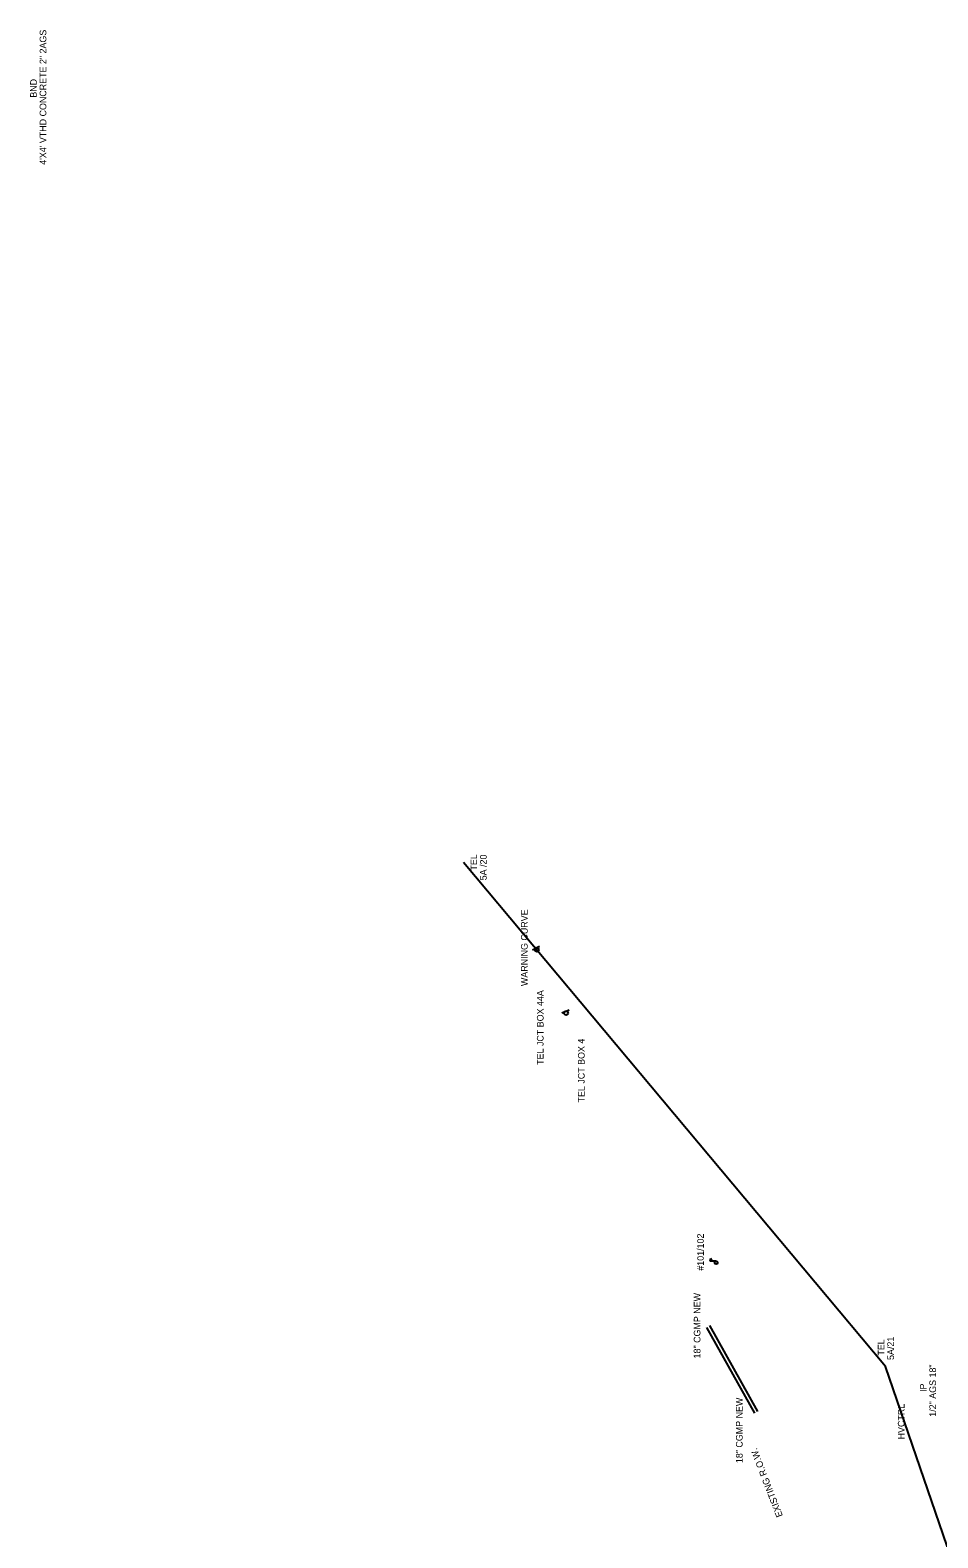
# Model space of a CAD drawing. Extents: x 1558618 to 1559388, y 768985 to 770625.
# Drawn here: x 1558618 to 1559000, y 769991 to 770625 of the extents above; entities that cross this region are included whole.
import ezdxf

# ---------------------------------------------------------------- set-up
doc = ezdxf.new("R2010")
doc.units = 0
for name, color, linetype in [('C_A', 7, 'Continuous'), ('D_C', 7, 'Continuous'), ('DCP', 7, 'Continuous'), ('L_C', 7, 'Continuous'), ('LMB', 7, 'Continuous'), ('M_A', 7, 'Continuous'), ('M_C', 7, 'Continuous'), ('MRS_C', 7, 'Continuous'), ('S_C', 7, 'Continuous'), ('SSGN', 7, 'Continuous'), ('U_A', 7, 'Continuous'), ('U_C', 7, 'Continuous'), ('UTO', 7, 'Continuous')]:
    doc.layers.add(name, color=color, linetype=linetype)

msp = doc.modelspace()

# ---------------------------------------------------------------- linework, layer by layer
at = {"layer": 'DCP'}
for points in [[(1558922.67, 770043), (1558902.47, 770079.17)], [(1558923.98, 770043.73), (1558903.78, 770079.9)]]:
    msp.add_lwpolyline(points, dxfattribs=at)
at = {"layer": 'LMB'}
for p, q in [((1558903.86, 770107.08), (1558904.24, 770108.37)), ((1558904.76, 770107.08), (1558904.25, 770108.37)), ((1558906.46, 770107.08), (1558903.86, 770107.08)), ((1558906.46, 770106.43), (1558906.46, 770106.43))]:
    msp.add_line(p, q, dxfattribs=at)
msp.add_circle((1558906.46, 770106.43), 0.656, dxfattribs=at)
at = {"layer": 'SSGN'}
for p, q in [((1558829.12, 770238.16), (1558832.09, 770239.67)), ((1558830.96, 770238.16), (1558830.96, 770238.16)), ((1558841.43, 770211.62), (1558844.52, 770212.88)), ((1558843.27, 770211.47), (1558843.27, 770211.47))]:
    msp.add_line(p, q, dxfattribs=at)
for centre in [(1558830.96, 770238.16), (1558843.27, 770211.47)]:
    msp.add_circle(centre, 0.833, dxfattribs=at)
at = {"layer": 'UTO'}
msp.add_lwpolyline([(1559145.49, 768984.71), (1559081.99, 769208.25), (1559095.47, 769430.28), (1559082.27, 769653.23), (1559040.89, 769878.76), (1558977.7, 770062.71), (1558800.04, 770274.91)], dxfattribs=at)

# ---------------------------------------------------------------- texts
at = {"layer": 'C_A'}
msp.add_text('HVCTRL', height=2.8, rotation=90, dxfattribs=at).set_placement((1558985.72, 770032.03))
at = {"layer": 'D_C'}
for p in [(1558899.82, 770066.11), (1558917.56, 770022.04)]:
    msp.add_text('18" CGMP NEW', height=2.8, rotation=90, dxfattribs=at).set_placement(p)
at = {"layer": 'L_C'}
msp.add_text('#101/102', height=2.8, rotation=90, dxfattribs=at).set_placement((1558901.25, 770103.04))
at = {"layer": 'M_A'}
for s, p in [('BND', (1558620.5, 770596.81)), ('IP', (1558994.97, 770051.98))]:
    msp.add_text(s, height=2.8, rotation=90, dxfattribs=at).set_placement(p)
at = {"layer": 'M_C'}
for s, p in [('4\'X4\' VTHD CONCRETE 2" 2AGS', (1558624.5, 770568.56)), ('1/2" AGS 18"', (1558998.97, 770041.56))]:
    msp.add_text(s, height=2.8, rotation=90, dxfattribs=at).set_placement(p)
at = {"layer": 'MRS_C'}
msp.add_text('EXISTING R.O.W.', height=2.8, rotation=111.04497, dxfattribs=at).set_placement((1558934.54, 769999.89))
at = {"layer": 'S_C'}
msp.add_text('WARNING CURVE', height=2.8, rotation=90, dxfattribs=at).set_placement((1558827.11, 770222.86))
at = {"layer": 'U_A'}
for p in [(1558805.84, 770271.49), (1558977.27, 770067.29)]:
    msp.add_text('TEL', height=2.8, rotation=90, dxfattribs=at).set_placement(p)
at = {"layer": 'U_C'}
for s, p in [('5A /20', (1558809.84, 770267.38)), ('TEL JCT BOX 44A', (1558833.79, 770189.69)), ('TEL JCT BOX 4', (1558851.07, 770173.86)), ('5A/21', (1558981.27, 770065.46))]:
    msp.add_text(s, height=2.8, rotation=90, dxfattribs=at).set_placement(p)

doc.saveas('drawing.dxf')
